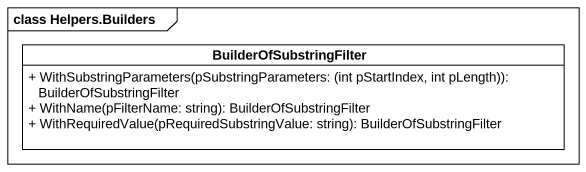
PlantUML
@startuml
mainframe class Helpers.Builders
hide circle
hide empty members
skinparam classAttributeIconSize 0
class BuilderOfSubstringFilter {
  + WithSubstringParameters(pSubstringParameters: (int pStartIndex, int pLength)): BuilderOfSubstringFilter
  + WithName(pFilterName: string): BuilderOfSubstringFilter
  + WithRequiredValue(pRequiredSubstringValue: string): BuilderOfSubstringFilter
}
@enduml
